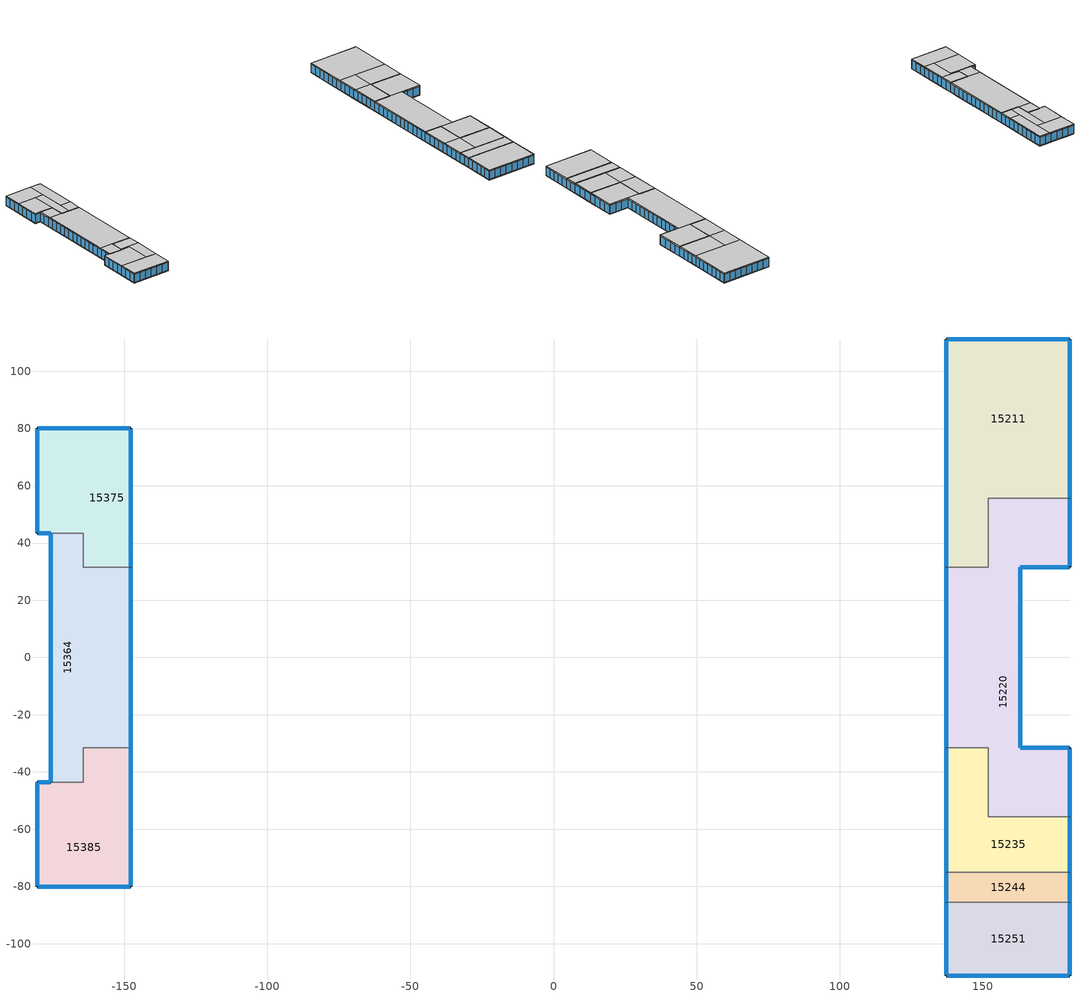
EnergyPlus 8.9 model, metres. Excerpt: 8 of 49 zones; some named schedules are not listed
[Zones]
15364
 floor to 14865 (4): -147.75,-31.62 -164.35,-31.62 -164.35,-22.52 -147.75,-22.52 z7.5; -164.35,-43.51 -174.38,-43.51 -174.38,-31.62 -164.35,-31.62 z7.5
 floor to 14899 (4): -147.75,-22.52 -164.35,-22.52 -164.35,-10.22 -147.75,-10.22 z7.5
 floor to 14917 (4): -147.75,-10.22 -164.35,-10.22 -164.35,10.2 -147.75,10.2 z7.5
 floor to 14924 (4): -147.75,10.2 -164.35,10.2 -164.35,22.5 -147.75,22.5 z7.5
 floor to 14931 (4): -147.75,22.5 -164.35,22.5 -164.35,31.6 -147.75,31.6 z7.5; -164.35,31.6 -174.38,31.6 -174.38,43.5 -164.35,43.5 z7.5
 floor to 14949 (4): -174.38,-43.51 -175.76,-43.51 -175.76,43.5 -174.38,43.5 z7.5
 floor to 14958 (4): -164.35,-31.62 -174.38,-31.62 -174.38,31.6 -164.35,31.6 z7.5
 wall outside (9): -175.76,43.5 -175.76,-43.51 / -147.75,-31.62 -147.75,31.6 z7.5:16
 wall to 15375 (8): -147.75,31.6 -164.35,31.6 -164.35,43.5 -175.76,43.5 z7.5:16
 wall to 15385 (8): -175.76,-43.51 -164.35,-43.51 -164.35,-31.62 -147.75,-31.62 z7.5:16
 window (1002): -175.76,-38.34 -175.76,-43.36 / -175.76,-33.23 -175.76,-38.25 / -175.76,-28.13 -175.76,-33.15 / -175.76,-23.02 -175.76,-28.04 / -175.76,-17.92 -175.76,-22.94 / -175.76,-12.81 -175.76,-17.83 / -175.76,-7.71 -175.76,-12.73 / -175.76,-2.6 -175.76,-7.62 / -175.76,2.5 -175.76,-2.52 / -175.76,7.61 -175.76,2.59 / -175.76,12.71 -175.76,7.69 / -175.76,17.82 -175.76,12.8 / -175.76,22.92 -175.76,17.9 / -175.76,28.03 -175.76,23.01 / -175.76,33.13 -175.76,28.11 / -175.76,38.24 -175.76,33.22 / -175.76,43.34 -175.76,38.32 z8.04:15.01; -147.75,26.28 -147.75,31.44 / -147.75,21.03 -147.75,26.2 / -147.75,15.78 -147.75,20.95 / -147.75,10.53 -147.75,15.7 / -147.75,5.28 -147.75,10.45 / -147.75,0.03 -147.75,5.2 / -147.75,-5.21 -147.75,-0.05 / -147.75,-10.46 -147.75,-5.3 / -147.75,-15.71 -147.75,-10.55 / -147.75,-20.96 -147.75,-15.8 / -147.75,-26.21 -147.75,-21.05 / -147.75,-31.46 -147.75,-26.29 z8.04:15.02
 ceiling to 15562 (3): -175.76,-43.51 -164.35,-43.51 -164.35,-31.62 -175.76,-31.62 z16
 ceiling to 15572 (3): -175.76,-31.62 -147.75,-31.62 -147.75,31.58 -175.76,31.58 z16
 ceiling to 15579 (3): -164.35,31.58 -147.75,31.58 -147.75,31.6 -164.35,31.6 z16; -175.76,31.58 -164.35,31.58 -164.35,43.5 -175.76,43.5 z16
15385
 floor to 14865 (4): -147.75,-43.51 -164.35,-43.51 -164.35,-31.62 -147.75,-31.62 z7.5; -147.75,-52.55 -174.38,-52.55 -174.38,-43.51 -147.75,-43.51 z7.5; -147.75,-80.11 -180.5,-80.11 -180.5,-52.55 -147.75,-52.55 z7.5
 floor to 14949 (4): -174.38,-52.55 -180.5,-52.55 -180.5,-43.51 -174.38,-43.51 z7.5
 wall outside (9): -175.76,-43.51 -180.5,-43.51 -180.5,-80.11 -147.75,-80.11 -147.75,-31.62 z7.5:16
 window (1002): -147.75,-37.03 -147.75,-31.77 / -147.75,-42.36 -147.75,-37.11 / -147.75,-47.7 -147.75,-42.44 / -147.75,-53.03 -147.75,-47.78 / -147.75,-58.37 -147.75,-53.12 / -147.75,-63.7 -147.75,-58.45 / -147.75,-69.04 -147.75,-63.79 / -147.75,-74.37 -147.75,-69.12 / -147.75,-79.71 -147.75,-74.46 / -180.5,-74.64 -180.5,-79.71 / -180.5,-69.49 -180.5,-74.56 / -180.5,-64.34 -180.5,-69.41 / -180.5,-59.19 -180.5,-64.26 / -180.5,-54.04 -180.5,-59.11 / -180.5,-48.89 -180.5,-53.96 / -180.5,-43.74 -180.5,-48.81 / -153.41,-80.11 -148.15,-80.11 / -158.75,-80.11 -153.49,-80.11 / -164.09,-80.11 -158.83,-80.11 / -169.43,-80.11 -164.17,-80.11 / -174.76,-80.11 -169.51,-80.11 / -180.1,-80.11 -174.85,-80.11 z8.04:15.02; -175.81,-43.51 -180.1,-43.51 z8.04:15.06
 ceiling to 15538 (3): -156.95,-64.52 -147.75,-64.52 -147.75,-42.55 -156.95,-42.55 z16; -180.5,-80.11 -147.75,-80.11 -147.75,-64.52 -180.5,-64.52 z16
 ceiling to 15562 (3): -164.35,-43.51 -156.95,-43.51 -156.95,-42.55 -164.35,-42.55 z16; -180.5,-64.52 -156.95,-64.52 -156.95,-43.51 -180.5,-43.51 z16; -164.35,-42.55 -147.75,-42.55 -147.75,-31.62 -164.35,-31.62 z16
15220
 floor to 14876 (4): 151.99,-31.6 137.25,-31.6 137.25,-22.5 151.98,-22.5 z7.5
 floor to 14883 (4): 176,-55.65 163.1,-55.65 163.1,-31.6 176,-31.6 z7.5; 163.1,-55.65 151.99,-55.65 151.98,31.6 163.1,31.6 z7.5; 176,31.6 151.98,31.6 151.98,55.65 176,55.65 z7.5
 floor to 14892 (4): 180.5,31.6 176,31.6 176,55.65 180.5,55.65 z7.5; 180.5,-55.65 176,-55.65 176,-31.6 180.5,-31.6 z7.5
 floor to 14906 (4): 151.98,-22.5 137.25,-22.5 137.25,22.5 151.98,22.5 z7.5
 floor to 14942 (4): 151.98,22.5 137.25,22.5 137.25,31.6 151.98,31.6 z7.5
 wall outside (9): 137.25,31.6 137.25,-31.6 / 180.5,-55.65 180.5,-31.6 163.1,-31.6 163.1,31.6 180.5,31.6 180.5,55.65 z7.5:16
 wall to 15211 (8): 180.5,55.65 151.98,55.65 151.98,31.6 137.25,31.6 z7.5:16
 wall to 15235 (8): 137.25,-31.6 151.99,-31.6 151.99,-55.65 180.5,-55.65 z7.5:16
 window (1002): 180.5,49.68 180.5,55.49 / 180.5,43.79 180.5,49.6 / 180.5,37.9 180.5,43.71 / 180.5,32 180.5,37.81 / 137.25,-26.28 137.25,-31.44 / 137.25,-21.03 137.25,-26.19 / 137.25,-15.78 137.25,-20.95 / 137.25,-10.54 137.25,-15.7 / 137.25,-5.29 137.25,-10.45 / 137.25,-0.04 137.25,-5.2 / 137.25,5.21 137.25,0.04 / 137.25,10.45 137.25,5.29 / 137.25,15.7 137.25,10.54 / 137.25,20.95 137.25,15.79 / 137.25,26.2 137.25,21.03 / 137.25,31.44 137.25,26.28 / 180.5,-37.81 180.5,-32 / 180.5,-43.7 180.5,-37.89 / 180.5,-49.6 180.5,-43.79 / 180.5,-55.49 180.5,-49.68 / 168.75,-31.6 163.16,-31.6 / 174.43,-31.6 168.84,-31.6 / 180.1,-31.6 174.51,-31.6 / 163.1,26.36 163.1,31.54 / 163.1,21.1 163.1,26.28 / 163.1,15.84 163.1,21.02 / 163.1,10.57 163.1,15.75 / 163.1,5.31 163.1,10.49 / 163.1,0.04 163.1,5.22 / 163.1,-5.22 163.1,-0.04 / 163.1,-10.48 163.1,-5.3 / 163.1,-15.75 163.1,-10.57 / 163.1,-21.01 163.1,-15.83 / 163.1,-26.28 163.1,-21.1 / 163.1,-31.54 163.1,-26.36 / 174.51,31.6 180.1,31.6 / 168.84,31.6 174.43,31.6 / 163.16,31.6 168.75,31.6 z7.84:14.99
 ceiling to 15460 (3): 137.25,-31.6 163.1,-31.6 163.1,31.6 137.25,31.58 z16
 ceiling to 15468 (3): 151.99,-55.65 180.48,-55.65 180.48,-31.62 163.1,-31.6 151.99,-31.61 z16
 ceiling to 15487 (3): 151.98,31.6 180.5,31.6 180.5,55.65 151.98,55.65 z16; 137.25,31.58 180.5,31.6 137.25,31.6 z16
 roof outside (11): 163.1,-31.6 180.48,-31.62 180.48,-31.6 z16; 180.48,-55.65 180.5,-55.65 180.5,-31.6 180.48,-31.6 z16
15235
 floor to 14876 (4): 151.99,-55.65 137.25,-55.65 137.25,-31.6 151.99,-31.6 z7.5
 floor to 14969 (4): 180.5,-75 137.25,-75 137.25,-55.65 180.5,-55.65 z7.5
 wall outside (9): 180.5,-75 180.5,-55.65 / 137.25,-31.6 137.25,-75 z7.5:16
 wall to 15244 (8): 137.25,-75 180.5,-75 z7.5:16
 window (1002): 180.5,-62.09 180.5,-55.81 / 180.5,-68.47 180.5,-62.18 / 180.5,-74.84 180.5,-68.55 / 137.25,-69.53 137.25,-74.84 / 137.25,-64.13 137.25,-69.44 / 137.25,-58.74 137.25,-64.05 / 137.25,-53.34 137.25,-58.65 / 137.25,-47.94 137.25,-53.26 / 137.25,-42.55 137.25,-47.86 / 137.25,-37.15 137.25,-42.46 / 137.25,-31.76 137.25,-37.07 z8.04:15.02
 ceiling to 15460 (3): 137.25,-31.62 151.99,-31.61 137.25,-31.6 z16
 ceiling to 15468 (3): 137.25,-55.67 151.99,-55.66 151.99,-31.61 137.25,-31.62 z16; 151.99,-75 180.48,-75 180.48,-55.65 151.99,-55.65 z16
 ceiling to 15520 (3): 137.25,-75 151.99,-75 151.99,-55.66 137.25,-55.67 z16
 roof outside (11): 180.48,-75 180.5,-75 180.5,-55.65 180.48,-55.65 z16
15375
 floor to 14931 (4): -174.38,52.53 -180.5,52.53 -180.5,80.09 -174.38,80.09 z7.5; -164.35,43.5 -174.38,43.5 -174.38,80.09 -164.32,80.09 z7.5; -147.75,31.6 -164.35,31.6 -164.32,80.09 -147.75,80.09 z7.5
 floor to 14949 (4): -174.38,43.5 -180.5,43.5 -180.5,52.53 -174.38,52.53 z7.5
 wall outside (9): -147.75,31.6 -147.75,80.09 -180.5,80.09 -180.5,43.5 -175.76,43.5 z7.5:16
 window (1002): -147.75,74.44 -147.75,79.69 / -147.75,69.11 -147.75,74.36 / -147.75,63.77 -147.75,69.02 / -147.75,58.44 -147.75,63.69 / -147.75,53.1 -147.75,58.35 / -147.75,47.76 -147.75,53.02 / -147.75,42.43 -147.75,47.68 / -147.75,37.09 -147.75,42.35 / -147.75,31.76 -147.75,37.01 / -174.85,80.09 -180.1,80.09 / -169.51,80.09 -174.76,80.09 / -164.17,80.09 -169.43,80.09 / -158.83,80.09 -164.09,80.09 / -153.49,80.09 -158.75,80.09 / -148.15,80.09 -153.41,80.09 / -180.5,48.79 -180.5,43.73 / -180.5,53.94 -180.5,48.88 / -180.5,59.09 -180.5,54.03 / -180.5,64.24 -180.5,59.18 / -180.5,69.39 -180.5,64.33 / -180.5,74.54 -180.5,69.48 / -180.5,79.69 -180.5,74.63 z8.04:15.02; -180.1,43.5 -175.81,43.5 z8.04:15.06
 ceiling to 15579 (3): -156.95,31.6 -147.75,31.6 -147.75,42.51 -156.95,42.51 z16; -180.5,43.5 -164.35,43.5 -164.33,64.48 -180.5,64.48 z16; -164.35,31.6 -156.95,31.6 -156.95,64.48 -164.33,64.48 z16
 ceiling to 15589 (3): -180.5,64.48 -156.95,64.48 -156.95,80.09 -180.5,80.09 z16; -156.95,42.51 -147.75,42.51 -147.75,80.09 -156.95,80.09 z16
15211
 floor to 14942 (4): 151.98,31.6 137.25,31.6 137.25,55.65 151.98,55.65 z7.5
 floor to 14978 (4): 180.5,55.65 137.25,55.65 137.25,111.21 180.5,111.21 z7.5
 wall outside (9): 180.5,55.65 180.5,111.21 137.25,111.21 137.25,31.6 z7.5:16
 window (1002): 180.5,105.89 180.5,110.81 / 180.5,100.88 180.5,105.8 / 180.5,95.87 180.5,100.8 / 180.5,90.86 180.5,95.79 / 180.5,85.86 180.5,90.78 / 180.5,80.85 180.5,85.77 / 180.5,75.84 180.5,80.76 / 180.5,70.83 180.5,75.76 / 180.5,65.82 180.5,70.75 / 180.5,60.82 180.5,65.74 / 180.5,55.81 180.5,60.73 / 142.88,111.21 137.65,111.21 / 148.2,111.21 142.96,111.21 / 153.51,111.21 148.28,111.21 / 158.83,111.21 153.6,111.21 / 164.15,111.21 158.91,111.21 / 169.46,111.21 164.23,111.21 / 174.78,111.21 169.55,111.21 / 180.1,111.21 174.86,111.21 z8.04:15.02; 137.25,36.95 137.25,31.76 / 137.25,42.23 137.25,37.03 / 137.25,47.5 137.25,42.31 / 137.25,52.78 137.25,47.59 / 137.25,58.05 137.25,52.86 / 137.25,63.33 137.25,58.14 / 137.25,68.6 137.25,63.41 / 137.25,73.88 137.25,68.69 / 137.25,79.16 137.25,73.96 / 137.25,84.43 137.25,79.24 / 137.25,89.71 137.25,84.52 / 137.25,94.98 137.25,89.79 / 137.25,100.26 137.25,95.07 / 137.25,105.53 137.25,100.34 / 137.25,110.81 137.25,105.62 z8.04:15.01
 ceiling to 15487 (3): 137.25,31.6 151.98,31.6 151.98,55.63 137.25,55.63 z16; 151.98,55.65 180.5,55.65 180.5,74.98 151.98,74.98 z16
 ceiling to 15529 (3): 137.25,55.63 151.98,55.63 151.98,74.98 137.25,74.98 z16; 137.25,74.98 180.5,74.98 180.5,111.21 137.25,111.21 z16
15244
 floor to 14969 (4): 180.5,-85.5 137.25,-85.5 137.25,-75 180.5,-75 z7.5
 wall outside (9): 180.5,-85.5 180.5,-75 / 137.25,-75 137.25,-85.5 z7.5:16
 wall to 15251 (7): 137.25,-85.5 180.5,-85.5 z7.5:16
 window (1002): 180.5,-80.21 180.5,-75.16 / 180.5,-85.34 180.5,-80.29 / 137.25,-80.29 137.25,-85.34 / 137.25,-75.16 137.25,-80.21 z8.04:15.03
 ceiling to 15520 (3): 137.25,-85.5 180.48,-85.5 180.48,-75 137.25,-75 z16
 roof outside (11): 180.48,-85.5 180.5,-85.5 180.5,-75 180.48,-75 z16
15251
 floor to 14969 (4): 180.5,-111.21 137.25,-111.21 137.25,-85.5 180.5,-85.5 z7.5
 wall outside (9): 137.25,-85.5 137.25,-111.21 180.5,-111.21 180.5,-85.5 z7.5:16
 window (1002): 180.5,-90.62 180.5,-85.66 / 180.5,-95.67 180.5,-90.7 / 180.5,-100.71 180.5,-95.75 / 180.5,-105.76 180.5,-100.8 / 180.5,-110.81 180.5,-105.84 / 137.25,-105.85 137.25,-110.81 / 137.25,-100.8 137.25,-105.76 / 137.25,-95.75 137.25,-100.71 / 137.25,-90.7 137.25,-95.67 / 137.25,-85.66 137.25,-90.62 / 174.87,-111.21 180.1,-111.21 / 169.55,-111.21 174.79,-111.21 / 164.24,-111.21 169.47,-111.21 / 158.92,-111.21 164.15,-111.21 / 153.6,-111.21 158.84,-111.21 / 148.29,-111.21 153.52,-111.21 / 142.97,-111.21 148.2,-111.21 / 137.65,-111.21 142.89,-111.21 z8.04:15.02
 ceiling to 15520 (3): 137.25,-111.21 180.48,-111.21 180.48,-85.5 137.25,-85.5 z16
 roof outside (11): 180.48,-111.21 180.5,-111.21 180.5,-85.5 180.48,-85.5 z16
[Building]
Building: North Axis=0; Terrain=Suburbs; Loads Convergence Tolerance Value=0.04; Temperature Convergence Tolerance Value=0.4; Solar Distribution=FullInteriorAndExterior; Maximum Number of Warmup Days=25; Minimum Number of Warmup Days=6
[Site:Location]
Untitled (O1-O1:31-12)  (01-01:31-12): Latitude=38.03; Longitude=114.42; Time Zone=8; Elevation=81
[SizingPeriod:DesignDay] Day of Month=15; Humidity Condition Type=WetBulb; Barometric Pressure=100355.7; Wind Direction=0; Rain Indicator=No; Snow Indicator=No; Daylight Saving Time Indicator=No
Name | Month | Day Type | Maximum DryBulb Temperature | Daily DryBulb Temperature Range | Wetbulb or DewPoint at Maximum DryBulb | Wind Speed | Solar Model Indicator | Sky Clearness
Summer Design Day in Untitled (O1-O1:31-12) Jul | 7 | SummerDesignDay | 38.8 | 10.9 | 22.1 | 0 | ASHRAEClearSky | 0.98
Summer Design Day in Untitled (O1-O1:31-12) Aug | 8 | SummerDesignDay | 34.9 | 9.3 | 23.9 | 0 | ASHRAEClearSky | 0.98
Summer Design Day in Untitled (O1-O1:31-12) Sep | 9 | SummerDesignDay | 32.5 | 11 | 22.6 | 0 | ASHRAEClearSky | 0.98
Winter Design Day in Untitled (O1-O1:31-12) | 1 | WinterDesignDay | -8.4 | 0 | -8.4 | 7.4 |  | 0
[Site:GroundTemperature:BuildingSurface]
18, 18, 18, 18, 18, 18, 18, 18, 18, 18, 18, 18
[Site:GroundTemperature:FCfactorMethod]
January Ground Temperature=2.2; February Ground Temperature=1.08; March Ground Temperature=3.06; April Ground Temperature=6.16; May Ground Temperature=14.26; June Ground Temperature=20.52; July Ground Temperature=24.74; August Ground Temperature=26.02; September Ground Temperature=23.83; October Ground Temperature=18.98; November Ground Temperature=12.49; December Ground Temperature=6.47
[Site:GroundTemperature:Shallow]
14, 14, 14, 14, 14, 14, 14, 14, 14, 14, 14, 14
[Site:GroundTemperature:Deep]
14, 14, 14, 14, 14, 14, 14, 14, 14, 14, 14, 14
[Site:GroundReflectance]
0.2, 0.2, 0.2, 0.2, 0.2, 0.2, 0.2, 0.2, 0.2, 0.2, 0.2, 0.2
[Site:GroundReflectance:SnowModifier]
2, 2
[Material] Roughness=Rough; Thermal Absorptance=0.9
Name | Thickness | Conductivity | Density | Specific Heat | Solar Absorptance | Visible Absorptance
1_1_9 | 0.15 | 1.13 | 2000 | 1000 | 0.6 | 0.6
1_2_103 | 0.08 | 0.034 | 35 | 1400 | 0.6 | 0.6
1_3_8 | 0.11 | 0.38 | 1200 | 1000 | 0.6 | 0.6
1_4_5318 | 0.02 | 3.49 | 2880 | 840 | 0.6 | 0.6
3_1_318 | 0.02 | 2.8 | 2600 | 1000 | 0.6 | 0.6
3_2_5134 | 0.07 | 0.72 | 1860 | 840 | 0.6 | 0.6
3_3_7 | 0.11 | 1.4 | 2100 | 840 | 0.6 | 0.6
5_4_66 | 0.013 | 0.4 | 1000 | 1000 | 0.5 | 0.5
7_1_27 | 0.025 | 0.25 | 900 | 1000 | 0.5 | 0.5
9_1_12 | 0.04 | 0.19 | 600 | 1000 | 0.6 | 0.6
9_2_103 | 0.04 | 0.034 | 35 | 1400 | 0.6 | 0.6
9_3_11 | 0.25 | 0.51 | 1400 | 1000 | 0.6 | 0.6
11_1_6003 | 0.008 | 45.28 | 7824 | 500 | 0.7 | 0.7
11_3_103 | 0.1 | 0.034 | 35 | 1400 | 0.6 | 0.6
[Material:NoMass] Roughness=Rough; Thermal Absorptance=0.9; Solar Absorptance=0.7; Visible Absorptance=0.7
Name | Thermal Resistance
7_RVAL_2; 8_RVAL_2 | 0.15
11_RVAL_2 | 0.18
[WindowMaterial:Glazing] Optical Data Type=SpectralAverage; Thickness=0.003; Infrared Transmittance at Normal Incidence=0; Front Side Infrared Hemispherical Emissivity=0.84; Conductivity=0.9; Dirt Correction Factor for Solar and Visible Transmittance=1
Name | Solar Transmittance at Normal Incidence | Front Side Solar Reflectance at Normal Incidence | Back Side Solar Reflectance at Normal Incidence | Visible Transmittance at Normal Incidence | Front Side Visible Reflectance at Normal Incidence | Back Side Visible Reflectance at Normal Incidence | Back Side Infrared Hemispherical Emissivity
2 | 0.837 | 0.075 | 0.075 | 0.898 | 0.081 | 0.081 | 0.84
40 | 0.63 | 0.19 | 0.22 | 0.85 | 0.056 | 0.079 | 0.1
10000 | 0.44 | 0.28 | 0.28 | 0.898 | 0.081 | 0.081 | 0.84
[WindowMaterial:Gas]
1002: Gas Type=Air; Thickness=0.013
[Construction]
2: 1_4_5318, 1_3_8, 1_2_103, 1_1_9
3: 3_1_318, 3_2_5134, 3_3_7
4: 3_3_7, 3_2_5134, 3_1_318
7: 7_1_27, 7_RVAL_2, 7_1_27
8: 7_1_27, 8_RVAL_2, 7_1_27
9: 9_1_12, 9_2_103, 9_3_11, 5_4_66
11: 11_1_6003, 11_RVAL_2, 11_3_103, 11_1_6003
1002: 40, 1002, 10000
[WindowProperty:FrameAndDivider]
2: Frame Width=0.04; Frame Outside Projection=0; Frame Inside Projection=0; Frame Conductance=9.5; Ratio of FrameEdge Glass Conductance to CenterOfGlass Conductance=1; Frame Solar Absorptance=0.5; Frame Visible Absorptance=0.5; Frame Thermal Hemispherical Emissivity=0.9; Divider Width=0.02; Number of Horizontal Dividers=1; Number of Vertical Dividers=1; Divider Outside Projection=0; Divider Inside Projection=0; Divider Conductance=9.5; Ratio of DividerEdge Glass Conductance to CenterOfGlass Conductance=1; Divider Solar Absorptance=0.5; Divider Visible Absorptance=0.5; Divider Thermal Hemispherical Emissivity=0.9; Outside Reveal Solar Absorptance=0.5; Inside Sill Depth=0; Inside Sill Solar Absorptance=0.5; Inside Reveal Depth=0; Inside Reveal Solar Absorptance=0.5
[Zone] Type=1; Multiplier=1; Zone Inside Convection Algorithm=TARP; Part of Total Floor Area=Yes
Name | Volume | Floor Area
15211 | 22325.4 | 2689.81
15220 | 24824.9 | 2920.58
15235 | 9618.37 | 1158.84
15244 | 3638.89 | 438.4207
15251 | 8926.8 | 1075.52
15364 | 16455.5 | 1982.6
15375 | 11205.6 | 1350.08
15385 | 11205.8 | 1350.09
[PEOPLE] Number of People Calculation Method=People/Area; Fraction Radiant=0.3; Sensible Heat Fraction=AutoCalculate; Carbon Dioxide Generation Rate=3.82e-08; Enable ASHRAE 55 Comfort Warnings=No; Mean Radiant Temperature Calculation Type=ZoneAveraged; Work Efficiency Schedule=Work efficiency; Clothing Insulation Calculation Method=ClothingInsulationSchedule; Clothing Insulation Schedule=Default clothing schedule (Northern hemisphere); Air Velocity Schedule=AirVelocitySchedule
Name | Zone or ZoneList | Number of People Schedule | People per Zone Floor Area | Activity Level Schedule
People 15211 | 15211 | 3534 | 0.204932 | Activity Schedule 15211
People 15220 | 15220 | 10000 | 0.121 | Activity Schedule 15220
People 15235 | 15235 | 3544 | 0.122648 | Activity Schedule 15235
People 15244 | 15244 | 3494 | 0.116111 | Activity Schedule 15244
People 15251 | 15251 | 3544 | 0.122648 | Activity Schedule 15251
People 15364 | 15364 | 10000 | 0.121 | Activity Schedule 15364
People 15375 | 15375 | 3534 | 0.121 | Activity Schedule 15375
People 15385 | 15385 | 3534 | 0.204932 | Activity Schedule 15385
[Lights] Design Level Calculation Method=Watts/Area; Return Air Fraction=0; Fraction Radiant=0.42; Fraction Visible=0.18; Fraction Replaceable=1
Name | Zone or ZoneList | Schedule | Watts per Zone Floor Area
15211 | 15211 | 3535 | 5
15220 | 15220 | 3535 | 5
15235 | 15235 | 3548 | 10
15244 | 15244 | 3498 | 2.5
15251 | 15251 | 3548 | 10
15364 | 15364 | 3535 | 5
15375 | 15375 | 3535 | 5
15385 | 15385 | 3535 | 5
[OtherEquipment] Fuel Type=Electricity; Design Level Calculation Method=Watts/Area; Fraction Latent=0; Fraction Radiant=0.2; Fraction Lost=0; Carbon Dioxide Generation Rate=0
Name | Zone or ZoneList | Schedule | Power per Zone Floor Area | EndUse Subcategory
15211 Equipment gain 1 | 15211 | 3536 | 5 | ELECTRIC EQUIPMENT#15211#05
15220 Equipment gain 1 | 15220 | 3536 | 5.48 | ELECTRIC EQUIPMENT#15220#05
15235 Equipment gain 1 | 15235 | 3547 | 12.7 | ELECTRIC EQUIPMENT#15235#05
15244 Equipment gain 1 | 15244 | 3497 | 2 | ELECTRIC EQUIPMENT#15244#05
15251 Equipment gain 1 | 15251 | 3547 | 12.7 | ELECTRIC EQUIPMENT#15251#05
15364 Equipment gain 1 | 15364 | 3536 | 5.48 | ELECTRIC EQUIPMENT#15364#05
15375 Equipment gain 1 | 15375 | 3536 | 5.48 | ELECTRIC EQUIPMENT#15375#05
15385 Equipment gain 1 | 15385 | 3536 | 5 | ELECTRIC EQUIPMENT#15385#05
[Daylighting:Controls] Daylighting Method=SplitFlux; Availability Schedule=On; Lighting Control Type=Continuous; Minimum Input Power Fraction for Continuous or ContinuousOff Dimming Control=0.1; Minimum Light Output Fraction for Continuous or ContinuousOff Dimming Control=0.1; Number of Stepped Control Steps=1; Probability Lighting will be Reset When Needed in Manual Stepped Control=1; Glare Calculation Azimuth Angle of View Direction Clockwise from Zone yAxis=0; Maximum Allowable Discomfort Glare Index=22; DElight Gridding Resolution=1; Fraction of Zone Controlled by Reference Point 1=1
Name | Zone | Glare Calculation Daylighting Reference Point | Daylighting Reference Point 1 | Illuminance Setpoint at Reference Point 1
15211 | 15211 | 15211 Ref Point 1 | 15211 Ref Point 1 | 200
15220 | 15220 | 15220 Ref Point 1 | 15220 Ref Point 1 | 200
15235 | 15235 | 15235 Ref Point 1 | 15235 Ref Point 1 | 400
15244 | 15244 | 15244 Ref Point 1 | 15244 Ref Point 1 | 100
15251 | 15251 | 15251 Ref Point 1 | 15251 Ref Point 1 | 400
15364 | 15364 | 15364 Ref Point 1 | 15364 Ref Point 1 | 200
15375 | 15375 | 15375 Ref Point 1 | 15375 Ref Point 1 | 200
15385 | 15385 | 15385 Ref Point 1 | 15385 Ref Point 1 | 200
[ZoneInfiltration:DesignFlowRate] Schedule=2; Design Flow Rate Calculation Method=Flow/zone; Constant Term Coefficient=1; Temperature Term Coefficient=0.06; Velocity Term Coefficient=0; Velocity Squared Term Coefficient=0
Name | Zone or ZoneList | Design Flow Rate
15211 Infiltration | 15211 | 1.407741
15220 Infiltration | 15220 | 1.56535
15235 Infiltration | 15235 | 0.606492
15244 Infiltration | 15244 | 0.229452
15251 Infiltration | 15251 | 0.562885
15364 Infiltration | 15364 | 1.037614
15375 Infiltration | 15375 | 0.706578
15385 Infiltration | 15385 | 0.706587
[ZoneVentilation:DesignFlowRate] Design Flow Rate Calculation Method=Flow/zone; Ventilation Type=NATURAL; Fan Pressure Rise=0; Fan Total Efficiency=1; Constant Term Coefficient=1; Temperature Term Coefficient=0; Velocity Term Coefficient=0; Velocity Squared Term Coefficient=0; Minimum Indoor Temperature=24; Maximum Indoor Temperature=100; Delta Temperature=0; Minimum Outdoor Temperature=20; Maximum Outdoor Temperature=25; Maximum Wind Speed=40
Name | Zone or ZoneList | Schedule | Design Flow Rate
15211 Nat Vent | 15211 | 3534 | 31.0075
15235 Nat Vent | 15235 | 3544 | 13.35885
15244 Nat Vent | 15244 | 3494 | 5.054017
15251 Nat Vent | 15251 | 3544 | 12.39834
15375 Nat Vent | 15375 | 3534 | 15.5634
15385 Nat Vent | 15385 | 3534 | 15.5636
[DesignSpecification:OutdoorAir] Outdoor Air Method=Sum; Outdoor Air Flow per Zone Floor Area=0; Outdoor Air Flow per Zone=0; Outdoor Air Flow Air Changes per Hour=0
Name | Outdoor Air Flow per Person | Outdoor Air Schedule
15211; 15375; 15385 | 0.01 | 3534
15235; 15251 | 0.012 | 3544
15244 | 0.01 | 3494
[DesignSpecification:ZoneAirDistribution] Zone Air Distribution Effectiveness in Cooling Mode=1; Zone Air Distribution Effectiveness in Heating Mode=1
15211; 15235; 15244; 15251; 15375; 15385
[Sizing:Zone] Zone Cooling Design Supply Air Temperature Input Method=SupplyAirTemperature; Zone Cooling Design Supply Air Temperature=12; Zone Cooling Design Supply Air Temperature Difference=0; Zone Heating Design Supply Air Temperature Input Method=SupplyAirTemperature; Zone Heating Design Supply Air Temperature=35; Zone Heating Design Supply Air Temperature Difference=0; Zone Cooling Design Supply Air Humidity Ratio=0.0077; Zone Heating Design Supply Air Humidity Ratio=0.0156; Zone Heating Sizing Factor=1.25; Zone Cooling Sizing Factor=1.15; Cooling Design Air Flow Method=DesignDay; Cooling Minimum Air Flow Fraction=0; Heating Design Air Flow Method=DesignDay
Name | Design Specification Outdoor Air Object | Design Specification Zone Air Distribution Object
15211 | 15211 | 15211
15235 | 15235 | 15235
15244 | 15244 | 15244
15251 | 15251 | 15251
15375 | 15375 | 15375
15385 | 15385 | 15385
[ZoneControl:Thermostat] Control Type Schedule=Zone Control Type Sched
Name | Zone or ZoneList | Control 1
15211 Thermostat | 15211 | Dual Setpoint - Zone 15211
15235 Thermostat | 15235 | Dual Setpoint - Zone 15235
15244 Thermostat | 15244 | Dual Setpoint - Zone 15244
15251 Thermostat | 15251 | Dual Setpoint - Zone 15251
15375 Thermostat | 15375 | Dual Setpoint - Zone 15375
15385 Thermostat | 15385 | Dual Setpoint - Zone 15385
[ThermostatSetpoint:DualSetpoint]
Name | Heating Setpoint Temperature Schedule | Cooling Setpoint Temperature Schedule
Dual Setpoint - Zone 15211 | 15211 Heating Setpoint Schedule | 15211 Cooling SP Sch
Dual Setpoint - Zone 15235 | 15235 Heating Setpoint Schedule | 15235 Cooling SP Sch
Dual Setpoint - Zone 15244 | 15244 Heating Setpoint Schedule | 15244 Cooling SP Sch
Dual Setpoint - Zone 15251 | 15251 Heating Setpoint Schedule | 15251 Cooling SP Sch
Dual Setpoint - Zone 15375 | 15375 Heating Setpoint Schedule | 15375 Cooling SP Sch
Dual Setpoint - Zone 15385 | 15385 Heating Setpoint Schedule | 15385 Cooling SP Sch
[ZoneHVAC:IdealLoadsAirSystem] Maximum Heating Supply Air Temperature=35; Minimum Cooling Supply Air Temperature=12; Maximum Heating Supply Air Humidity Ratio=0.0156; Minimum Cooling Supply Air Humidity Ratio=0.0077; Heating Limit=LimitCapacity; Maximum Heating Air Flow Rate=Autosize; Maximum Sensible Heating Capacity=Autosize; Cooling Limit=LimitFlowRateAndCapacity; Maximum Cooling Air Flow Rate=Autosize; Maximum Total Cooling Capacity=Autosize; Dehumidification Control Type=None; Humidification Control Type=None; Outdoor Air Economizer Type=NoEconomizer; Heat Recovery Type=None
Name | Heating Availability Schedule | Cooling Availability Schedule | Design Specification Outdoor Air Object
15211 Ideal Loads Air | 15211 Heating Availability Sch | 15211 Cooling Availability Sch | 15211
15235 Ideal Loads Air | 15235 Heating Availability Sch | 15235 Cooling Availability Sch | 15235
15244 Ideal Loads Air | 15244 Heating Availability Sch | 15244 Cooling Availability Sch | 15244
15251 Ideal Loads Air | 15251 Heating Availability Sch | 15251 Cooling Availability Sch | 15251
15375 Ideal Loads Air | 15375 Heating Availability Sch | 15375 Cooling Availability Sch | 15375
15385 Ideal Loads Air | 15385 Heating Availability Sch | 15385 Cooling Availability Sch | 15385
[Zone equipment]
15211: 15211 Ideal Loads Air
15235: 15235 Ideal Loads Air
15244: 15244 Ideal Loads Air
15251: 15251 Ideal Loads Air
15375: 15375 Ideal Loads Air
15385: 15385 Ideal Loads Air
[WaterUse:Equipment]
Name | EndUse Subcategory | Peak Flow Rate | Flow Rate Fraction Schedule | Target Temperature Schedule | Hot Water Supply Temperature Schedule | Cold Water Supply Temperature Schedule | Zone
DHW 15211 | DHW 15211 | 5.04339e-05 | 3534 | DHW Supply Temperature 15211 | DHW Supply Temperature 15211 | DHW Mains Temperature 15211 | 15211
DHW 15220 | DHW 15220 | 4.86763e-06 | 3504 | DHW Supply Temperature 15220 | DHW Supply Temperature 15220 | DHW Mains Temperature 15220 | 15220
DHW 15235 | DHW 15235 | 5.72267e-06 | 3544 | DHW Supply Temperature 15235 | DHW Supply Temperature 15235 | DHW Mains Temperature 15235 | 15235
DHW 15251 | DHW 15251 | 5.3112e-06 | 3544 | DHW Supply Temperature 15251 | DHW Supply Temperature 15251 | DHW Mains Temperature 15251 | 15251
DHW 15364 | DHW 15364 | 3.30433e-06 | 3504 | DHW Supply Temperature 15364 | DHW Supply Temperature 15364 | DHW Mains Temperature 15364 | 15364
DHW 15375 | DHW 15375 | 2.25013e-06 | 3504 | DHW Supply Temperature 15375 | DHW Supply Temperature 15375 | DHW Mains Temperature 15375 | 15375
DHW 15385 | DHW 15385 | 2.53143e-05 | 3534 | DHW Supply Temperature 15385 | DHW Supply Temperature 15385 | DHW Mains Temperature 15385 | 15385
[Schedule:Day:Hourly]
Summer Control Type Day Sch; Winter Control Type Day Sch: 4, 4, 4, 4, 4, 4, 4, 4, 4, 4, 4, 4, 4, 4, 4, 4, 4, 4, 4, 4, 4, 4, 4, 4
[Schedule:Week:Daily]
Summer Control Type Week Sch: Summer Control Type Day Sch, Summer Control Type Day Sch, Summer Control Type Day Sch, Summer Control Type Day Sch, Summer Control Type Day Sch, Summer Control Type Day Sch, Summer Control Type Day Sch, Summer Control Type Day Sch, Summer Control Type Day Sch, Summer Control Type Day Sch, Summer Control Type Day Sch, Summer Control Type Day Sch
Winter Control Type Week Sch: Winter Control Type Day Sch, Winter Control Type Day Sch, Winter Control Type Day Sch, Winter Control Type Day Sch, Winter Control Type Day Sch, Winter Control Type Day Sch, Winter Control Type Day Sch, Winter Control Type Day Sch, Winter Control Type Day Sch, Winter Control Type Day Sch, Winter Control Type Day Sch, Winter Control Type Day Sch
[Schedule:Year]
Zone Control Type Sched: Winter Control Type Week Sch, 1, 1, 3, 31, Summer Control Type Week Sch, 4, 1, 9, 30, Winter Control Type Week Sch, 10, 1, 12, 31
[Schedule:Compact]
On; 2: Through: 12/31, For: AllDays, Until: 24:00, 1
Work efficiency: Through: 12/31, For: AllDays, Until: 24:00, 0
AirVelocitySchedule: Through: 12/31, For: AllDays, Until: 24:00, .137
3494: Through: 31 Dec, For: Weekdays SummerDesignDay, Until: 08:00, 0.25, Until: 09:00, 0.5, Until: 12:00, 1, Until: 14:00, 0.75, Until: 17:00, 1, Until: 18:00, 0.5, Until: 24:00, 0.25, For: Weekends, Until: 08:00, 0.25, Until: 09:00, 0.5, Until: 12:00, 1, Until: 14:00, 0.75, Until: 17:00, 1, Until: 18:00, 0.5, Until: 24:00, 0.25, For: Holidays, Until: 08:00, 0.25, Until: 09:00, 0.5, Until: 12:00, 1, Until: 14:00, 0.75, Until: 17:00, 1, Until: 18:00, 0.5, Until: 24:00, 0.25, For: WinterDesignDay AllOtherDays, Until: 24:00, 0
3497; 3498; 3535; 3536; 15211 Cooling Availability Sch; 15244 Cooling Availability Sch; 15375 Cooling Availability Sch; 15385 Cooling Availability Sch: Through: 31 Dec, For: Weekdays SummerDesignDay, Until: 24:00, 1, For: Weekends, Until: 24:00, 1, For: Holidays, Until: 24:00, 1, For: WinterDesignDay AllOtherDays, Until: 24:00, 0
3504: Through: 31 Dec, For: Weekdays SummerDesignDay, Until: 08:00, 0, Until: 18:00, 1, Until: 24:00, 0, For: Weekends, Until: 08:00, 0, Until: 18:00, 1, Until: 24:00, 0, For: Holidays, Until: 08:00, 0, Until: 18:00, 1, Until: 24:00, 0, For: WinterDesignDay AllOtherDays, Until: 24:00, 0
3534: Through: 09 Jan, For: Weekdays SummerDesignDay, Until: 07:00, 0.25, Until: 21:00, 1, Until: 24:00, 0.25, For: Weekends, Until: 07:00, 0.25, Until: 21:00, 1, Until: 24:00, 0.25, For: Holidays, Until: 24:00, 1, For: WinterDesignDay AllOtherDays, Until: 24:00, 0, Through: 13 Feb, For: Weekdays SummerDesignDay, Until: 24:00, 1, For: Weekends, Until: 07:00, 0.25, Until: 21:00, 1, Until: 24:00, 0.25, For: Holidays, Until: 24:00, 1, For: WinterDesignDay AllOtherDays, Until: 24:00, 0, Through: 20 Feb, For: Weekdays SummerDesignDay, Until: 07:00, 0.25, Until: 21:00, 1, Until: 24:00, 0.25, For: Weekends, Until: 07:00, 0.25, Until: 21:00, 1, Until: 24:00, 0.25, For: Holidays, Until: 24:00, 1, For: WinterDesignDay AllOtherDays, Until: 24:00, 0, Through: 20 Mar, For: Weekdays SummerDesignDay, Until: 24:00, 1, For: Weekends, Until: 07:00, 0.25, Until: 21:00, 1, Until: 24:00, 0.25, For: Holidays, Until: 24:00, 1, For: WinterDesignDay AllOtherDays, Until: 24:00, 0, Through: 03 Apr, For: Weekdays SummerDesignDay, Until: 07:00, 0.25, Until: 21:00, 1, Until: 24:00, 0.25, For: Weekends, Until: 07:00, 0.25, Until: 21:00, 1, Until: 24:00, 0.25, For: Holidays, Until: 24:00, 1, For: WinterDesignDay AllOtherDays, Until: 24:00, 0, Through: 29 May, For: Weekdays SummerDesignDay, Until: 24:00, 1, For: Weekends, Until: 07:00, 0.25, Until: 21:00, 1, Until: 24:00, 0.25, For: Holidays, Until: 24:00, 1, For: WinterDesignDay AllOtherDays, Until: 24:00, 0, Through: 05 Jun, For: Weekdays SummerDesignDay, Until: 07:00, 0.25, Until: 21:00, 1, Until: 24:00, 0.25, For: Weekends, Until: 07:00, 0.25, Until: 21:00, 1, Until: 24:00, 0.25, For: Holidays, Until: 24:00, 1, For: WinterDesignDay AllOtherDays, Until: 24:00, 0, Through: 24 Jul, For: Weekdays SummerDesignDay, Until: 24:00, 1, For: Weekends, Until: 07:00, 0.25, Until: 21:00, 1, Until: 24:00, 0.25, For: Holidays, Until: 24:00, 1, For: WinterDesignDay AllOtherDays, Until: 24:00, 0, Through: 04 Sep, For: Weekdays SummerDesignDay, Until: 07:00, 0.25, Until: 21:00, 1, Until: 24:00, 0.25, For: Weekends, Until: 07:00, 0.25, Until: 21:00, 1, Until: 24:00, 0.25, For: Holidays, Until: 24:00, 1, For: WinterDesignDay AllOtherDays, Until: 24:00, 0, Through: 23 Oct, For: Weekdays SummerDesignDay, Until: 24:00, 1, For: Weekends, Until: 07:00, 0.25, Until: 21:00, 1, Until: 24:00, 0.25, For: Holidays, Until: 24:00, 1, For: WinterDesignDay AllOtherDays, Until: 24:00, 0, Through: 30 Oct, For: Weekdays SummerDesignDay, Until: 07:00, 0.25, Until: 21:00, 1, Until: 24:00, 0.25, For: Weekends, Until: 07:00, 0.25, Until: 21:00, 1, Until: 24:00, 0.25, For: Holidays, Until: 24:00, 1, For: WinterDesignDay AllOtherDays, Until: 24:00, 0, Through: 22 Dec, For: Weekdays SummerDesignDay, Until: 24:00, 1, For: Weekends, Until: 07:00, 0.25, Until: 21:00, 1, Until: 24:00, 0.25, For: Holidays, Until: 24:00, 1, For: WinterDesignDay AllOtherDays, Until: 24:00, 0, Through: 31 Dec, For: Weekdays SummerDesignDay, Until: 07:00, 0.25, Until: 21:00, 1, Until: 24:00, 0.25, For: Weekends, Until: 07:00, 0.25, Until: 21:00, 1, Until: 24:00, 0.25, For: Holidays, Until: 24:00, 1, For: WinterDesignDay AllOtherDays, Until: 24:00, 0
3544: Through: 31 Dec, For: Weekdays SummerDesignDay, Until: 07:00, 0, Until: 08:00, 0.25, Until: 09:00, 0.5, Until: 12:00, 1, Until: 14:00, 0.75, Until: 17:00, 1, Until: 18:00, 0.5, Until: 19:00, 0.25, Until: 24:00, 0, For: Weekends, Until: 07:00, 0, Until: 08:00, 0.25, Until: 09:00, 0.5, Until: 12:00, 1, Until: 14:00, 0.75, Until: 17:00, 1, Until: 18:00, 0.5, Until: 19:00, 0.25, Until: 24:00, 0, For: Holidays, Until: 07:00, 0, Until: 08:00, 0.25, Until: 09:00, 0.5, Until: 12:00, 1, Until: 14:00, 0.75, Until: 17:00, 1, Until: 18:00, 0.5, Until: 19:00, 0.25, Until: 24:00, 0, For: WinterDesignDay AllOtherDays, Until: 24:00, 0
3547: Through: 31 Dec, For: Weekdays SummerDesignDay, Until: 07:00, 0.25, Until: 19:00, 1, Until: 24:00, 0.25, For: Weekends, Until: 07:00, 0.25, Until: 19:00, 1, Until: 24:00, 0.25, For: Holidays, Until: 07:00, 0.25, Until: 19:00, 1, Until: 24:00, 0.25, For: WinterDesignDay AllOtherDays, Until: 24:00, 0
3548: Through: 31 Dec, For: Weekdays SummerDesignDay, Until: 07:00, 0, Until: 19:00, 1, Until: 24:00, 0, For: Weekends, Until: 07:00, 0, Until: 19:00, 1, Until: 24:00, 0, For: Holidays, Until: 07:00, 0, Until: 19:00, 1, Until: 24:00, 0, For: WinterDesignDay AllOtherDays, Until: 24:00, 0
10000: Through: 31 Dec, For: Weekdays SummerDesignDay, Until: 01:00, 0.14, Until: 02:00, 0.24, Until: 03:00, 0.14, Until: 05:00, 0, Until: 06:00, 0.57, Until: 07:00, 0.76, Until: 08:00, 1, Until: 12:00, 0.76, Until: 14:00, 0.67, Until: 15:00, 0.81, Until: 16:00, 0.57, Until: 17:00, 0.67, Until: 18:00, 0.76, Until: 19:00, 0.71, Until: 20:00, 0.48, Until: 21:00, 0.62, Until: 22:00, 0.38, Until: 24:00, 0, For: Weekends, Until: 01:00, 0.14, Until: 02:00, 0.24, Until: 03:00, 0.14, Until: 05:00, 0, Until: 06:00, 0.57, Until: 07:00, 0.76, Until: 08:00, 1, Until: 12:00, 0.76, Until: 14:00, 0.67, Until: 15:00, 0.81, Until: 16:00, 0.57, Until: 17:00, 0.67, Until: 18:00, 0.76, Until: 19:00, 0.71, Until: 20:00, 0.48, Until: 21:00, 0.62, Until: 22:00, 0.38, Until: 24:00, 0, For: Holidays, Until: 01:00, 0.14, Until: 02:00, 0.24, Until: 03:00, 0.14, Until: 05:00, 0, Until: 06:00, 0.57, Until: 07:00, 0.76, Until: 08:00, 1, Until: 12:00, 0.76, Until: 14:00, 0.67, Until: 15:00, 0.81, Until: 16:00, 0.57, Until: 17:00, 0.67, Until: 18:00, 0.76, Until: 19:00, 0.71, Until: 20:00, 0.48, Until: 21:00, 0.62, Until: 22:00, 0.38, Until: 24:00, 0, For: WinterDesignDay AllOtherDays, Until: 24:00, 0
Activity Schedule 15211; Activity Schedule 15385: Through: 12/31, For: AllDays, Until: 24:00, 162
DHW Supply Temperature 15211; DHW Supply Temperature 15220; DHW Supply Temperature 15235; DHW Supply Temperature 15251; DHW Supply Temperature 15364; DHW Supply Temperature 15375; DHW Supply Temperature 15385: Through: 12/31, For: AllDays, Until: 24:00, 65
DHW Mains Temperature 15211; DHW Mains Temperature 15220; DHW Mains Temperature 15235; DHW Mains Temperature 15251; DHW Mains Temperature 15364; DHW Mains Temperature 15375; DHW Mains Temperature 15385: Through: 12/31, For: AllDays, Until: 24:00, 10
Activity Schedule 15220; Activity Schedule 15244; Activity Schedule 15364; Activity Schedule 15375: Through: 12/31, For: AllDays, Until: 24:00, 126
Activity Schedule 15235; Activity Schedule 15251: Through: 12/31, For: AllDays, Until: 24:00, 110.7
15211 Heating Setpoint Schedule; 15375 Heating Setpoint Schedule; 15385 Heating Setpoint Schedule: Through: 31 Dec, For: Weekdays SummerDesignDay, Until: 24:00, 18, For: WinterDesignDay, Until: 24:00, 18, For: Weekends, Until: 24:00, 18, For: Holidays, Until: 24:00, 18, For: AllOtherDays, Until: 24:00, -50
15211 Heating Availability Sch; 15244 Heating Availability Sch; 15375 Heating Availability Sch; 15385 Heating Availability Sch: Through: 31 Dec, For: Weekdays SummerDesignDay, Until: 24:00, 1, For: WinterDesignDay, Until: 24:00, 1, For: Weekends, Until: 24:00, 1, For: Holidays, Until: 24:00, 1, For: AllOtherDays, Until: 24:00, 0
15211 Cooling SP Sch; 15385 Cooling SP Sch: Through: 31 Dec, For: Weekdays SummerDesignDay, Until: 24:00, 25, For: Weekends, Until: 24:00, 25, For: Holidays, Until: 24:00, 25, For: WinterDesignDay AllOtherDays, Until: 24:00, 100
15235 Heating Setpoint Schedule; 15251 Heating Setpoint Schedule: Through: 31 Dec, For: Weekdays SummerDesignDay, Until: 05:00, 12, Until: 19:00, 20, Until: 24:00, 12, For: WinterDesignDay, Until: 24:00, 20, For: Weekends, Until: 05:00, 12, Until: 19:00, 20, Until: 24:00, 12, For: Holidays, Until: 05:00, 12, Until: 19:00, 20, Until: 24:00, 12, For: AllOtherDays, Until: 24:00, -50
15235 Heating Availability Sch; 15251 Heating Availability Sch: Through: 31 Dec, For: Weekdays SummerDesignDay, Until: 05:00, 1, Until: 19:00, 1, Until: 24:00, 1, For: WinterDesignDay, Until: 24:00, 1, For: Weekends, Until: 05:00, 1, Until: 19:00, 1, Until: 24:00, 1, For: Holidays, Until: 05:00, 1, Until: 19:00, 1, Until: 24:00, 1, For: AllOtherDays, Until: 24:00, 0
15235 Cooling SP Sch; 15251 Cooling SP Sch: Through: 31 Dec, For: Weekdays SummerDesignDay, Until: 05:00, 100, Until: 19:00, 25, Until: 24:00, 100, For: Weekends, Until: 05:00, 100, Until: 19:00, 25, Until: 24:00, 100, For: Holidays, Until: 05:00, 100, Until: 19:00, 25, Until: 24:00, 100, For: WinterDesignDay AllOtherDays, Until: 24:00, 100
15235 Cooling Availability Sch; 15251 Cooling Availability Sch: Through: 31 Dec, For: Weekdays SummerDesignDay, Until: 05:00, 0, Until: 19:00, 1, Until: 24:00, 0, For: Weekends, Until: 05:00, 0, Until: 19:00, 1, Until: 24:00, 0, For: Holidays, Until: 05:00, 0, Until: 19:00, 1, Until: 24:00, 0, For: WinterDesignDay AllOtherDays, Until: 24:00, 0
15244 Heating Setpoint Schedule: Through: 31 Dec, For: Weekdays SummerDesignDay, Until: 24:00, 20, For: WinterDesignDay, Until: 24:00, 20, For: Weekends, Until: 24:00, 20, For: Holidays, Until: 24:00, 20, For: AllOtherDays, Until: 24:00, -50
15244 Cooling SP Sch: Through: 31 Dec, For: Weekdays SummerDesignDay, Until: 24:00, 23, For: Weekends, Until: 24:00, 23, For: Holidays, Until: 24:00, 23, For: WinterDesignDay AllOtherDays, Until: 24:00, 100
15375 Cooling SP Sch: Through: 31 Dec, For: Weekdays SummerDesignDay, Until: 24:00, 26, For: Weekends, Until: 24:00, 26, For: Holidays, Until: 24:00, 26, For: WinterDesignDay AllOtherDays, Until: 24:00, 100
